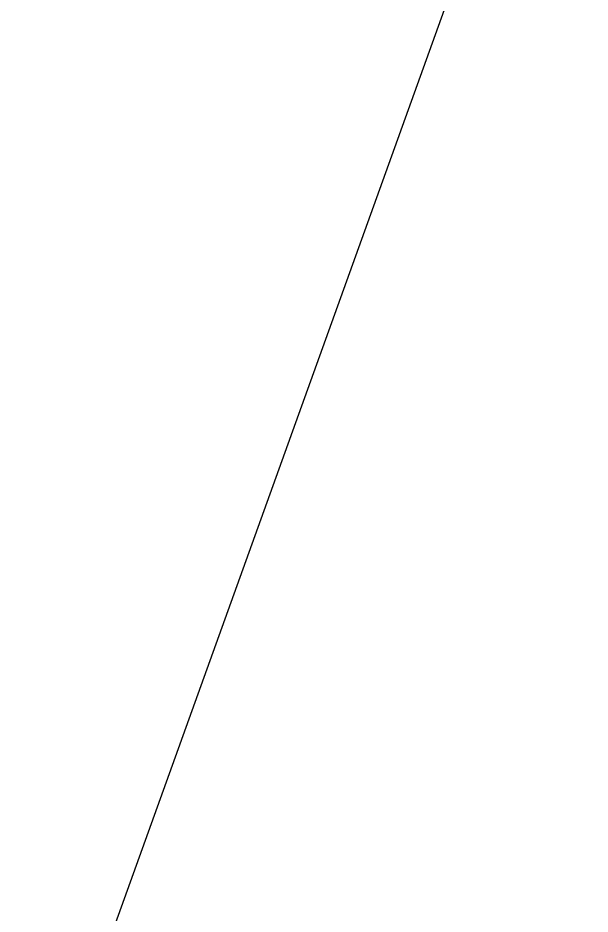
# Model space of a CAD drawing. Header units: metres. Extents: x 820373 to 834957, y 7564678 to 7566875.
# Drawn here: x 821097.4 to 821149.6, y 7564977.1 to 7565058.9 of the extents above; entities that cross this region are included whole.
import ezdxf

# ---------------------------------------------------------------- set-up
doc = ezdxf.new("R2010")
doc.units = ezdxf.units.M
doc.layers.add('P-FOLHA', color=4, linetype='Continuous', plot=False)
for name, color, linetype in [('P-MALHA-IMPAR', 1, 'Continuous'), ('P-WIPEOUT1', 5, 'Continuous'), ('P-WIPEOUT2', 2, 'Continuous'), ('XREF_TOP$0$T-HM-COTA', 252, 'Continuous')]:
    doc.layers.add(name, color=color, linetype=linetype)

# ---------------------------------------------------------------- blocks, each defined once
blk = doc.blocks.new('MALHA-IMPAR')
at = {"layer": 'P-MALHA-IMPAR'}
blk.add_line((821114.838, 7565000), (821658.535, 7565000), dxfattribs=at)
blk = doc.blocks.new('XREF_TOP$0$PONTO')
at = {"layer": 'XREF_TOP$0$T-HM-COTA'}
blk.add_point((0, 0), dxfattribs=at)
blk = doc.blocks.new('XREF_TOP')
at = {"layer": 'XREF_TOP$0$T-HM-COTA', "rotation": 160.3219444444443}
blk.add_blockref('XREF_TOP$0$PONTO', (821148.887, 7564986.15, 817.158), dxfattribs=at)

msp = doc.modelspace()

# ---------------------------------------------------------------- block references
at = {"ltscale": 100}
msp.add_blockref('XREF_TOP', (0, 0), dxfattribs=at)
at = {"layer": 'P-MALHA-IMPAR'}
msp.add_blockref('MALHA-IMPAR', (0, 0), dxfattribs=at)

# ---------------------------------------------------------------- next in the draw order: wipeouts: each hides what was drawn before it
msp.add_wipeout([(821164.667, 7564884.493), (821124.208, 7564899.054), (821204.04, 7565120.876), (821244.5, 7565106.315)]).dxf.layer = 'P-WIPEOUT1'

# ---------------------------------------------------------------- next in the draw order: wipeouts: each hides what was drawn before it
msp.add_wipeout([(821137.811, 7564936.853), (821097.352, 7564951.414), (821177.184, 7565173.235), (821217.644, 7565158.674)]).dxf.layer = 'P-WIPEOUT2'

# ---------------------------------------------------------------- next in the draw order: linework, layer by layer
at = {"layer": 'P-FOLHA'}
msp.add_lwpolyline([(821935.565, 7564900.298), (821855.732, 7564678.477), (821097.352, 7564951.414), (821177.184, 7565173.235)], close=True, dxfattribs=at)

doc.saveas('drawing.dxf')
